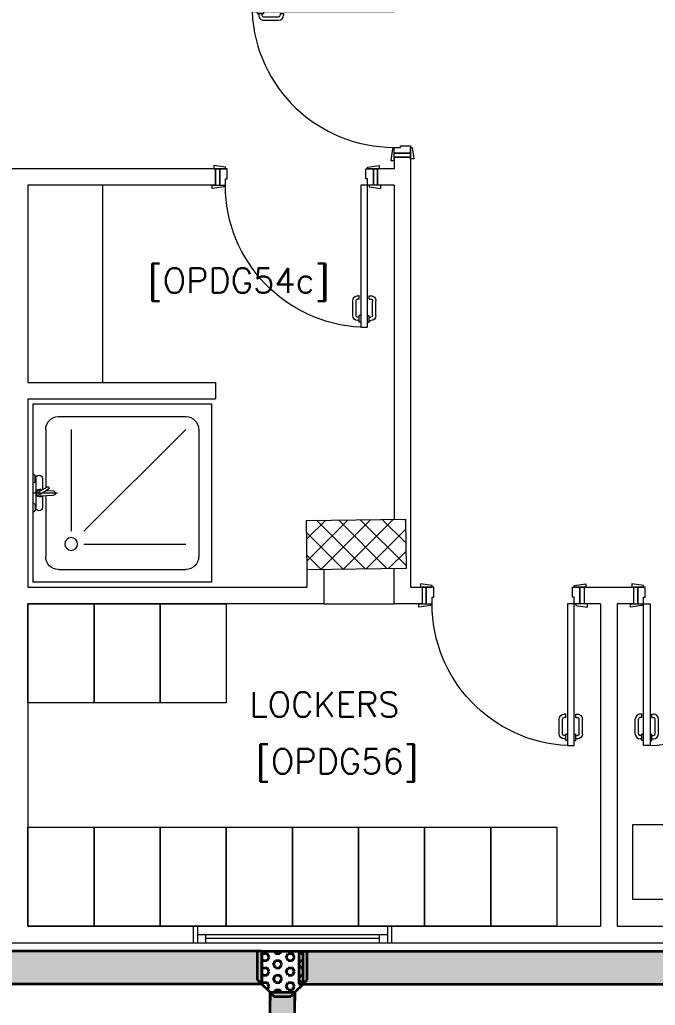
# Model space of a CAD drawing. Header units: inches. Extents: x -501855 to 57169, y -29325 to 19878.
# Drawn here: x 17883 to 21729, y -1326 to 4642 of the extents above; entities that cross this region are included whole.
import ezdxf
from ezdxf import colors
from ezdxf.entities.mleader import LeaderData, LeaderLine
from ezdxf.math import Vec2, Vec3

# ---------------------------------------------------------------- set-up
doc = ezdxf.new("R2010")
doc.units = ezdxf.units.IN
doc.header["$LTSCALE"] = 25
doc.header["$MEASUREMENT"] = 0
doc.linetypes.add('DASHDOT', pattern=[25.4, 12.7, -6.35, 0, -6.35])
doc.layers.get('0').update_dxf_attribs({"color": 8})
for name, color, linetype, lineweight in [('00-Ground Floor$0$72_EGR_BASE_TEXT', 252, 'Continuous', 5), ('00-Ground Floor$0$Aluminum', 251, 'Continuous', 5), ('00-Ground Floor$0$C-HYDR-CTCH', 251, 'Continuous', 5), ('00-Ground Floor$0$Hatch', 254, 'Continuous', 5), ('00-Ground Floor$0$LOADING', 253, 'Continuous', 5), ('00-Ground Floor$0$SANIT', 250, 'Continuous', 5), ('00-Ground Floor$0$Walls', 251, 'Continuous', 5), ('00-Ground Floor$0$Wooden Joinery', 251, 'Continuous', 5), ('E-CABL-TRAY', 10, 'Continuous', 35), ('E-LITE-CLNG-CNDT', 6, 'DASHDOT', 35), ('E-POWR-TEXT', 6, 'Continuous', 25)]:
    doc.layers.add(name, color=color, linetype=linetype, lineweight=lineweight)
doc.layers.add('00-Ground Floor$0$Meubles', color=7, linetype='Continuous', lineweight=5, true_color=0xa6b1d3)
doc.styles.add('00-Ground Floor$0$SIMPLEX', font='SIMPLEX.shx', dxfattribs={"height": 150})
doc.styles.add('DC_Elc_Romans', font='elc_romans.shx', dxfattribs={"width": 0.7})

# ---------------------------------------------------------------- blocks, each defined once
blk = doc.blocks.new('00-Ground Floor$0$A$C72370EFE')
at = {"layer": '00-Ground Floor$0$Wooden Joinery'}
for p, q in [((-0.01, -0.04), (-0.02, -0.04)), ((-0.01, -0.03), (-0.01, -0.07)), ((0, -0.03), (-0.01, -0.03)), ((0.04, -0.03), (0.05, -0.03)), ((0.05, -0.03), (0.05, -0.07)), ((0.05, -0.04), (0.06, -0.04)), ((-0.05, -0.07), (-0.05, -0.16)), ((-0.03, -0.07), (-0.03, -0.16)), ((-0.01, -0.06), (-0.02, -0.06)), ((0, -0.07), (-0.01, -0.07)), ((0.04, -0.07), (0.05, -0.07)), ((0.05, -0.06), (0.06, -0.06)), ((0.07, -0.07), (0.07, -0.16)), ((0.09, -0.07), (0.09, -0.16)), ((-0.01, -0.17), (-0.02, -0.17)), ((-0.01, -0.17), (-0.01, -0.19)), ((0.05, -0.17), (0.06, -0.17)), ((0.05, -0.17), (0.05, -0.19)), ((-0.01, -0.19), (-0.02, -0.19)), ((0.05, -0.19), (0.06, -0.19))]:
    blk.add_line(p, q, dxfattribs=at)
for centre, radius, start, end in [((-0.02, -0.07), 0.03, 90, 180), ((0.06, -0.07), 0.03, 0, 90), ((-0.02, -0.07), 0.01, 90, 180), ((0.06, -0.07), 0.01, 0, 90), ((-0.02, -0.16), 0.03, 180, 270), ((-0.02, -0.16), 0.01, 180, 270), ((0.06, -0.16), 0.01, 270, 0), ((0.06, -0.16), 0.03, 270, 0)]:
    blk.add_arc(centre, radius, start, end, dxfattribs=at)
blk = doc.blocks.new('00-Ground Floor$0$A$C5DAD61B4')
at = {"layer": '00-Ground Floor$0$Wooden Joinery'}
for points in [[(80, 959.1), (80, 969.1), (10, 979.1), (10, 959.1)], [(940, 959.1), (940, 969.1), (1010, 979.1), (1010, 959.1)], [(70, 859.1), (70, 849.1), (0, 839.1), (0, 859.1)], [(120, 859.1), (120, 0), (80, 0), (80, 859.1)], [(950, 859.1), (950, 849.1), (1020, 839.1), (1020, 859.1)]]:
    blk.add_lwpolyline(points, close=True, dxfattribs=at)
for points in [[(45, 859.1), (45, 959.1), (20, 959.1), (20, 859.1), (45, 859.1)], [(45, 859.1), (80, 859.1), (80, 899.1), (90, 899.1), (90, 959.1), (45, 959.1), (45, 859.1)], [(975, 859.1), (940, 859.1), (940, 899.1), (930, 899.1), (930, 959.1), (975, 959.1), (975, 859.1)], [(975, 859.1), (975, 959.1), (1000, 959.1), (1000, 859.1), (975, 859.1)]]:
    blk.add_lwpolyline(points, dxfattribs=at)
blk.add_arc((80, 859.1), 860, 272.66603, 0, dxfattribs=at)
at = {"layer": '00-Ground Floor$0$Wooden Joinery', "xscale": 999.9999999998854, "yscale": 999.9999999998854, "zscale": 999.9999999998854, "rotation": 180}
blk.add_blockref('00-Ground Floor$0$A$C72370EFE', (120, 0), dxfattribs=at)
blk = doc.blocks.new('00-Ground Floor$0$SHOWER TRAY 80x80')
at = {"layer": '00-Ground Floor$0$SANIT'}
for p, q in [((0, 0), (0, 0.8)), ((0.8, 0.8), (0, 0.8)), ((0.8, 0), (0.8, 0.8)), ((0.1143, 0.7429), (0.6857, 0.7429)), ((0.0571, 0.4124), (0.0571, 0.6857)), ((0.7429, 0.1143), (0.7429, 0.6857)), ((0.2286, 0.6286), (0.6857, 0.6286)), ((0.1714, 0.1143), (0.1714, 0.5714)), ((0.2286, 0.5714), (0.6857, 0.1143)), ((0.01, 0.455), (0.01, 0.475)), ((0.0163, 0.475), (0.01, 0.475)), ((0.0125, 0.455), (0.01, 0.455)), ((0.0125, 0.335), (0.0125, 0.465)), ((0.0425, 0.4133), (0.0425, 0.465)), ((0.11, 0.4), (0, 0.4)), ((0.0895, 0.4105), (0.0316, 0.4139)), ((0.0715, 0.3808), (0.0334, 0.4058)), ((0.0667, 0.3728), (0.0271, 0.3939)), ((0.0407, 0.3866), (0.0316, 0.3861)), ((0.0425, 0.335), (0.0425, 0.3857)), ((0.0571, 0.1143), (0.0571, 0.3779)), ((0.0608, 0.3878), (0.0895, 0.3895)), ((0.01, 0.345), (0.01, 0.325)), ((0.0125, 0.345), (0.01, 0.345)), ((0.0163, 0.325), (0.01, 0.325)), ((0.1143, 0.0571), (0.6857, 0.0571)), ((0, 0), (0.8, 0))]:
    blk.add_line(p, q, dxfattribs=at)
blk.add_circle((0.1714, 0.6286), 0.0286, dxfattribs=at)
for centre, radius, start, end in [((0.1143, 0.6857), 0.0571, 90, 180), ((0.6857, 0.6857), 0.0571, 360, 90), ((0, 0.475), 0.01, 0, 90), ((0, 0.455), 0.01, 270, 0), ((0.0275, 0.465), 0.015, 0, 180), ((0.03, 0.4), 0.0175, 49.632, 309.2526), ((0.03, 0.4), 0.014, 83.2671, 276.7329), ((0.03, 0.4), 0.00676, 54.0423, 244.5873), ((0.0895, 0.4), 0.0105, 270, 90), ((0, 0.345), 0.01, 0, 90), ((0.0691, 0.3768), 0.00467, 239.3148, 59.3148), ((0, 0.325), 0.01, 270, 0), ((0.0275, 0.335), 0.015, 180, 0), ((0.1143, 0.1143), 0.0571, 180, 270), ((0.6857, 0.1143), 0.0571, 270, 360)]:
    blk.add_arc(centre, radius, start, end, dxfattribs=at)
blk = doc.blocks.new('00-Ground Floor$0$A$C37be4daf')
at = {"layer": '00-Ground Floor$0$Aluminum'}
for p, q in [((1416, 598.2), (216, 598.2)), ((241, 498.2), (241, 598.2)), ((291, 548.2), (291, 598.2)), ((1341, 548.2), (1341, 598.2)), ((1391, 498.2), (1391, 598.2)), ((1391, 548.2), (241, 548.2)), ((291, 573.2), (1341, 573.2)), ((1416, 498.2), (216, 498.2))]:
    blk.add_line(p, q, dxfattribs=at)
at = {"layer": '00-Ground Floor$0$Walls'}
for p, q in [((216, 498.2), (216, 598.2)), ((1416, 498.2), (1416, 598.2))]:
    blk.add_line(p, q, dxfattribs=at)
blk = doc.blocks.new('00-Ground Floor')
at = {"layer": '00-Ground Floor$0$Hatch'}
h = blk.add_hatch(dxfattribs=at)
h.set_pattern_fill('ANSI37', color=256, scale=30)
h.set_pattern_definition([(45, (-1981.42, -13099.68), (-67.35192, 67.35192), []), (135, (-1981.42, -13099.68), (-67.35192, -67.35192), [])])
h.paths.add_polyline_path([(48971.2, 8818.2), (48367.3, 8810.1), (48371.2, 8521.7), (48975.1, 8529.8)])
h.paths.add_polyline_path([(41810.5, 8810.5), (41227, 8805), (41207, 8513.7), (41790.5, 8519.1)])
h.paths.add_polyline_path([(27433.5, 8803.1), (26834.4, 8799), (26828.7, 8506), (27427.8, 8510)])
h.paths.add_polyline_path([(34618.7, 8805.3), (34017.5, 8797.8), (34009.3, 8512.1), (34610.5, 8519.6)])
h.paths.add_polyline_path([(20214.3, 8812.4), (19607.8, 8790.5), (19622.4, 8498), (20228.8, 8519.8)])
h.paths.add_polyline_path([(13477.7, 8802), (12255.7, 8825.9), (12249.3, 8529.8), (13471.3, 8505.8)])
h.paths.add_polyline_path([(13491.8, 1601.9), (12276.8, 1586.2), (12263.3, 1293.7), (13478.3, 1309.4)])
h.paths.add_polyline_path([(13465.7, -5591.3), (12262.6, -5607.3), (12256.9, -5900.3), (13460, -5884.3)])
h.paths.add_polyline_path([(13484.2, -12790), (12287.5, -12801.4), (12290.4, -13095.9), (13487, -13084.4)])
h.paths.add_polyline_path([(5849.2, -12787.9), (5245.6, -12791.6), (5256.3, -13077.1), (5859.8, -13073.4)])
h.paths.add_polyline_path([(5833.8, -5589.9), (5236.9, -5588.3), (5236.8, -5889.5), (5833.6, -5891)])
h.paths.add_polyline_path([(5843.6, 1599.7), (5224.3, 1600.9), (5213.7, 1298), (5833, 1296.7)])
h.paths.add_polyline_path([(5820.3, 8779.1), (5219.7, 8793.5), (5216, 8503.9), (5816.7, 8489.4)])
h.paths.add_polyline_path([(-1378.8, 8777.2), (-1981.4, 8799.9), (-1979.5, 8511.6), (-1376.9, 8488.9)])
h.paths.add_polyline_path([(-1371.1, -5601.1), (-1973.1, -5608.1), (-1969.7, -5899.7), (-1367.7, -5892.7)])
h.paths.add_polyline_path([(-1353.5, -12795.7), (-1951.9, -12796.7), (-1947.1, -13097.4), (-1348.7, -13096.4)])
h.paths.add_polyline_path([(20233.2, -12782.5), (19627.5, -12795.4), (19633.2, -13096.6), (20238.9, -13083.7)])
h.paths.add_polyline_path([(20226.6, -5590), (19632.3, -5607.6), (19634.4, -5904.1), (20228.7, -5886.6)])
h.paths.add_polyline_path([(20217.9, 1618), (19619, 1610.4), (19623, 1310.2), (20221.9, 1317.9)])
h.paths.add_polyline_path([(27418.3, 1602.8), (26816.3, 1607.5), (26820.6, 1315.3), (27422.5, 1310.7)])
h.paths.add_polyline_path([(27422, -5579.9), (26818.1, -5597.5), (26831.6, -5897.5), (27431.7, -5876.5)])
h.paths.add_polyline_path([(27438.1, -12795.9), (26834.3, -12789.3), (26831.9, -13075), (27435.7, -13081.6)])
h.paths.add_polyline_path([(34636.6, -12785.4), (34039.3, -12800), (34048.3, -13099.7), (34645.6, -13085.1)])
h.paths.add_polyline_path([(34629.3, -5597.1), (34028, -5595.2), (34029.2, -5892.4), (34630.4, -5894.3)])
h.paths.add_polyline_path([(34592.8, 1606.7), (34012, 1611.4), (34031.7, 1321.6), (34612.5, 1316.9)])
h.paths.add_polyline_path([(41796.2, 1606), (41198.6, 1619.8), (41200.6, 1327.8), (41798.2, 1314.1)])
h.paths.add_polyline_path([(41797.2, -5592.6), (41228.8, -5600.2), (41230.6, -5894.3), (41799, -5886.7)])
h.paths.add_polyline_path([(41834.3, -12789.7), (41229, -12792.4), (41230.4, -13096.9), (41835.6, -13094.3)])
h.paths.add_polyline_path([(49008.5, -12790.2), (48420.5, -12774.1), (48407.3, -13081.4), (48995.3, -13097.4)])
h.paths.add_polyline_path([(48992.7, -5590.8), (48389.5, -5589.7), (48387.5, -5886.2), (48990.7, -5887.3)])
at = {"layer": '00-Ground Floor$0$C-HYDR-CTCH', "flags": 128}
blk.add_lwpolyline([(19619, 1610.4), (20217.9, 1618), (20221.9, 1317.9), (19623, 1310.2), (19619, 1610.4)], dxfattribs=at)
at = {"layer": '00-Ground Floor$0$LOADING', "elevation": 0}
for points in [[(18332.9, 505.7), (17932.9, 505.7), (17932.9, 1105.7), (18332.9, 1105.7)], [(18732.9, 505.7), (18332.9, 505.7), (18332.9, 1105.7), (18732.9, 1105.7)], [(19132.9, 505.7), (18732.9, 505.7), (18732.9, 1105.7), (19132.9, 1105.7)], [(21590.8, -683.3), (22040.8, -683.3), (22040.8, -233.3), (21590.8, -233.3)], [(18332.9, -847.4), (17932.9, -847.4), (17932.9, -247.4), (18332.9, -247.4)], [(18732.9, -847.4), (18332.9, -847.4), (18332.9, -247.4), (18732.9, -247.4)], [(19132.9, -847.4), (18732.9, -847.4), (18732.9, -247.4), (19132.9, -247.4)], [(19532.9, -847.4), (19132.9, -847.4), (19132.9, -247.4), (19532.9, -247.4)], [(19932.9, -847.4), (19532.9, -847.4), (19532.9, -247.4), (19932.9, -247.4)], [(20332.9, -847.4), (19932.9, -847.4), (19932.9, -247.4), (20332.9, -247.4)], [(20732.9, -847.4), (20332.9, -847.4), (20332.9, -247.4), (20732.9, -247.4)], [(21132.9, -847.4), (20732.9, -847.4), (20732.9, -247.4), (21132.9, -247.4)]]:
    blk.add_lwpolyline(points, close=True, dxfattribs=at)
at = {"layer": '00-Ground Floor$0$Meubles'}
for p, q in [((18382.9, 3639.1, 0), (18382.9, 2445.7, 0)), ((19723, 1105.7, 0), (20147.9, 1105.7, 0))]:
    blk.add_line(p, q, dxfattribs=at)
at = {"layer": '00-Ground Floor$0$Walls'}
for p, q in [((20147.9, 3809.1, 0), (20147.9, 3739.1, 0)), ((20147.9, 3809.1, 0), (20247.9, 3809.1, 0)), ((20247.9, 3809.1, 0), (20247.9, 1205.7, 0)), ((19067.9, 3739.1, 0), (17732.9, 3739.1, 0)), ((19067.9, 3639.1, 0), (19067.9, 3739.1, 0)), ((20047.9, 3639.1, 0), (20047.9, 3739.1, 0)), ((20147.9, 3739.1, 0), (20047.9, 3739.1, 0)), ((19067.9, 3639.1, 0), (17932.9, 3639.1, 0)), ((17932.9, 3639.1, 0), (17932.9, 2445.7, 0)), ((20147.9, 3639.1, 0), (20047.9, 3639.1, 0)), ((20147.9, 3639.1, 0), (20147.9, 1617.1, 0)), ((17932.9, 2445.7, 0), (19067.9, 2445.7, 0)), ((19067.9, 2445.7, 0), (19067.9, 2345.7, 0)), ((17932.9, 2345.7, 0), (17932.9, 1205.7, 0)), ((17932.9, 2345.7, 0), (19067.9, 2345.7, 0)), ((20147.9, 1105.7, 0), (20147.9, 1316.9, 0)), ((19623, 1205.7), (19623, 1310)), ((19723, 1311.3), (19723, 1105.7)), ((17932.9, 1205.7, 0), (19623, 1205.7, 0)), ((20247.9, 1205.7, 0), (20317.9, 1205.7, 0)), ((20317.9, 1205.7, 0), (20317.9, 1105.7, 0)), ((21297.9, 1205.7, 0), (21597.9, 1205.7, 0)), ((21297.9, 1205.7, 0), (21297.9, 1105.7, 0)), ((21597.9, 1205.7, 0), (21597.9, 1105.7, 0)), ((19723, 1105.7, 0), (17932.9, 1105.7, 0)), ((17932.9, 1105.7, 0), (17932.9, -847.4, 0)), ((20317.9, 1105.7, 0), (20147.9, 1105.7, 0)), ((21397.9, 1105.7, 0), (21297.9, 1105.7, 0)), ((21397.9, 1105.7, 0), (21397.9, -847.4, 0)), ((21597.9, 1105.7, 0), (21497.9, 1105.7, 0)), ((21497.9, 1105.7, 0), (21497.9, -847.4, 0)), ((17932.9, -847.4, 0), (21397.9, -847.4, 0)), ((21497.9, -847.4, 0), (25427.9, -847.4, 0)), ((17732.9, -947.4, 0), (43417.9, -947.4, 0))]:
    blk.add_line(p, q, dxfattribs=at)
at = {"rotation": 180}
blk.add_blockref('00-Ground Floor$0$A$C37be4daf', (20348.9, -349.2, 0), dxfattribs=at)
at = {"layer": '00-Ground Floor$0$SANIT', "xscale": -1350.000000000878, "yscale": 1350.000000000878, "zscale": 1350.000000000878, "rotation": 180}
blk.add_blockref('00-Ground Floor$0$SHOWER TRAY 80x80', (17962.9, 2315.7, 0), dxfattribs=at)
at = {"layer": '00-Ground Floor$0$Wooden Joinery', "rotation": 270}
blk.add_blockref('00-Ground Floor$0$A$C5DAD61B4', (19288.9, 4809.1, 0), dxfattribs=at)
at = {"layer": '00-Ground Floor$0$Wooden Joinery', "xscale": -1}
for p in [(20067.9, 2780.1, 0), (21317.9, 246.6, 0)]:
    blk.add_blockref('00-Ground Floor$0$A$C5DAD61B4', p, dxfattribs=at)
at = {"layer": '00-Ground Floor$0$Wooden Joinery'}
blk.add_blockref('00-Ground Floor$0$A$C5DAD61B4', (21577.9, 246.6, 0), dxfattribs=at)
at = {"layer": '00-Ground Floor$0$72_EGR_BASE_TEXT', "char_height": 150, "attachment_point": 2, "style": '00-Ground Floor$0$SIMPLEX'}
for s, insert in [('[OPDG54c]', (19208.4, 3137.8, 0)), ('LOCKERS', (19727.9, 570.5)), ('[OPDG56]', (19804.5, 226.2, 0))]:
    blk.add_mtext(s, dxfattribs=dict(at, insert=insert))
blk = doc.blocks.new('*U92')
at = {"lineweight": 0}
h = blk.add_hatch(dxfattribs=at)
h.set_pattern_fill('HEX', color=253, scale=8, angle=180, style=0)
h.set_pattern_definition([(180, (-19374.527, -2e-10), (6e-13, -43.99409), [25.4, -50.8]), (300, (-19374.527, -2e-10), (38.1, 21.99705), [25.4, -50.8]), (240, (-19399.927, -2e-10), (38.1, -21.99705), [25.4, -50.8])])
h.paths.add_polyline_path([(-3446.4, 200), (-3446.4, 0), (0, 0), (0, 200)])
at = {"color": 0}
for p, q in [((0, 200), (-3446.4, 200)), ((-3446.4, 0), (-3446.4, 200)), ((0, 0), (0, 200)), ((0, 0), (-3446.4, 0))]:
    blk.add_line(p, q, dxfattribs=at)
blk = doc.blocks.new('*U72')
h = blk.add_hatch()
h.set_pattern_fill('HEX', color=253, scale=8, angle=-90, style=0)
h.set_pattern_definition([(270, (-3e-11, -5e-24), (43.994, -9e-14), [25.4, -50.8]), (30, (-3e-11, -5e-24), (-21.997, 38.1), [25.4, -50.8]), (330, (-3e-11, -25.4), (21.997, 38.1), [25.4, -50.8])])
h.paths.add_polyline_path([(0, 0), (-200, 0), (-250, -50), (-250, -200), (-200, -250), (0, -250)])
at = {"color": 0}
for p, q in [((-250, -50), (-200, 0)), ((-200, 0), (-200, 50)), ((0, 0), (0, 50)), ((-250, -50), (-300, -50)), ((0, 0), (0, -250)), ((-250, -200), (-300, -200)), ((-250, -200), (-200, -250)), ((-200, -250), (-200, -300)), ((0, -250), (0, -300))]:
    blk.add_line(p, q, dxfattribs=at)
at = {"color": 253}
for p, q in [((-200, 0), (-175, 25)), ((-200, 0), (0, 0)), ((-175, 25), (0, 25)), ((-250, -50), (-275, -75)), ((-250, -50), (-250, -200)), ((-275, -75), (-275, -175)), ((-250, -200), (-275, -175)), ((-200, -250), (0, -250)), ((-200, -250), (-175, -275)), ((-175, -275), (0, -275))]:
    blk.add_line(p, q, dxfattribs=at)
blk = doc.blocks.new('*U93')
at = {"lineweight": 0}
h = blk.add_hatch(dxfattribs=at)
h.set_pattern_fill('HEX', color=253, scale=8, angle=180, style=0)
h.set_pattern_definition([(180, (-23193.732, -3e-10), (6e-13, -43.99409), [25.4, -50.8]), (300, (-23193.732, -3e-10), (38.1, 21.997045), [25.4, -50.8]), (240, (-23219.132, -3e-10), (38.1, -21.997045), [25.4, -50.8])])
h.paths.add_polyline_path([(-9746.9, 150), (-9746.9, 0), (0, 0), (0, 150)])
at = {"color": 0}
for p, q in [((0, 150), (-9746.9, 150)), ((-9746.9, 0), (-9746.9, 150)), ((0, 0), (-9746.9, 0))]:
    blk.add_line(p, q, dxfattribs=at)
blk = doc.blocks.new('*U95')
at = {"lineweight": 0}
h = blk.add_hatch(dxfattribs=at)
h.set_pattern_fill('HEX', color=253, scale=8, angle=180, style=0)
h.set_pattern_definition([(180, (-22449.527, -3e-10), (6e-13, -43.99409), [25.4, -50.8]), (300, (-22449.527, -3e-10), (38.1, 21.997045), [25.4, -50.8]), (240, (-22474.927, -3e-10), (38.1, -21.997045), [25.4, -50.8])])
h.paths.add_polyline_path([(-14094.8, 200), (-14094.8, 0), (0, 0), (0, 200)])
at = {"color": 0}
for p, q in [((0, 200), (-14094.8, 200)), ((0, 0), (0, 200)), ((0, 0), (-14094.8, 0))]:
    blk.add_line(p, q, dxfattribs=at)

msp = doc.modelspace()

# ---------------------------------------------------------------- block references
at = {"layer": 'E-CABL-TRAY', "xscale": -1, "rotation": 180}
msp.add_blockref('*U95', (19347.7, -997.4, 0), dxfattribs=at)
at = {"layer": 'E-CABL-TRAY'}
for name, p, rotation in [('*U72', (19347.7, -997.4, 0), 89.99999999999993), ('*U92', (19572.7, -997.4, 0), 180), ('*U93', (19397.7, -10994.3, 0), 270)]:
    msp.add_blockref(name, p, dxfattribs=dict(at, rotation=rotation))
at = {"layer": 'E-LITE-CLNG-CNDT'}
msp.add_blockref('00-Ground Floor', (0, 0), dxfattribs=at)

# ---------------------------------------------------------------- leaders
at = {"layer": 'E-POWR-TEXT'}
ml = msp.add_multileader_mtext('Standard', dxfattribs=at)
ml.set_content('CABLE TRAY FOR\\PLOW CURRENT DATA\\PCABLES ', color=256, style='DC_Elc_Romans')
ml.set_leader_properties(color=45)
ml.build(insert=Vec2(0, 0))
ml.multileader.update_dxf_attribs({"dogleg_length": 2, "arrow_head_size": 200, "scale": 100})
ctx = ml.context
ctx.base_point, ctx.scale, ctx.char_height, ctx.arrow_head_size, ctx.landing_gap_size, ctx.plane_origin = Vec3(25909, 4523.7), 100, 200, 200, 200, Vec3(31500.2, 4337.5)
ctx.text_align_type = 2
notes = []
notes.append((ctx, [(1, (1, 1, 0), (28540.4, 4523.7), (-1, 0), 84.7, [(2, [(30563.2, -2601.7)], 0, [])])]))
ctx.mtext.insert, ctx.mtext.width, ctx.mtext.alignment, ctx.mtext.flow_direction = Vec3(28255.7, 4623.7), 5291.736, 3, 5
ml = msp.add_multileader_mtext('Standard', dxfattribs=at)
ml.set_content('CABLE TRAY  FOR POWER \\PFEEDER AND HOME RUN', color=256, style='DC_Elc_Romans')
ml.set_leader_properties(color=45)
ml.build(insert=Vec2(0, 0))
ml.multileader.update_dxf_attribs({"dogleg_length": 2, "arrow_head_size": 200, "scale": 100})
ctx = ml.context
ctx.base_point, ctx.scale, ctx.char_height, ctx.arrow_head_size, ctx.landing_gap_size, ctx.plane_origin = Vec3(24331.4, 2283.3, 0), 100, 200, 200, 200, Vec3(30562.6, 2097.1, 0)
ctx.text_align_type = 2
notes.append((ctx, [(1, (1, 1, 0), (27602.8, 2283.3, 0), (-1, 0), 84.7, [(2, [(29113.1, -1112.1, 0)], 0, [])])]))
ctx.mtext.insert, ctx.mtext.width, ctx.mtext.alignment, ctx.mtext.flow_direction = Vec3(27318.1, 2383.3, 0), 5291.736, 3, 5
for ctx, leaders in notes:
    for number, flags, end, landing, length, lines in leaders:
        leader = LeaderData()
        leader.index, (leader.has_last_leader_line, leader.has_dogleg_vector, leader.attachment_direction) = number, flags
        leader.last_leader_point, leader.dogleg_vector, leader.dogleg_length = Vec3(end), Vec3(landing), length
        for number, points, colour, breaks in lines:
            line = LeaderLine()
            line.index, line.vertices, line.color, line.breaks = number, Vec3.list(points), colors.encode_raw_color(colour), breaks
            leader.lines.append(line)
        ctx.leaders.append(leader)

doc.saveas('drawing.dxf')
